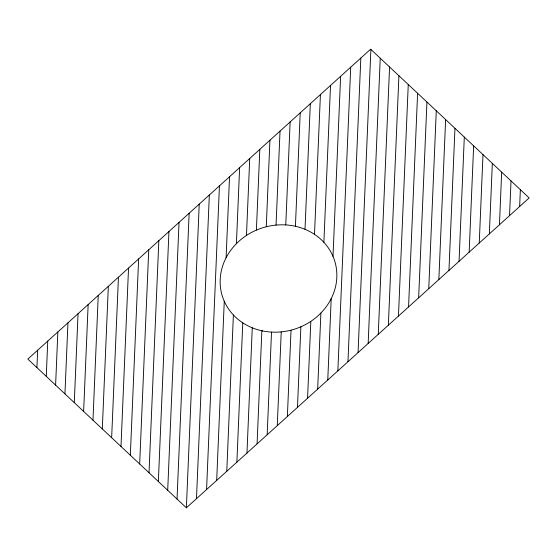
<?xml version="1.0" encoding="UTF-8"?>
<svg xmlns="http://www.w3.org/2000/svg" width="557" height="557" viewBox="0 0 557 557"><rect width="100%" height="100%" fill="white"/><g stroke="black" fill="none" stroke-linecap="round" stroke-linejoin="round"><path stroke-width="0.84" d="M36.915 367.585L37.653 350.221M46.259 376.351L47.749 341.086M55.603 385.117L57.851 331.958M64.939 393.876L67.947 322.83M74.283 402.641L78.05 313.695M83.627 411.407L88.145 304.568M92.963 420.166L98.248 295.44M102.307 428.932L108.343 286.305M111.651 437.698L118.446 277.177M120.994 446.463L128.542 268.049M130.331 455.222L138.637 258.914M139.675 463.988L148.74 249.787M149.018 472.754L158.836 240.659M158.355 481.513L168.938 231.524M167.699 490.278L179.034 222.396M177.042 499.044L189.136 213.268M186.379 507.81L529.15 197.923L370.621 49.19L27.85 359.077L186.379 507.81L199.232 204.134M196.482 498.675L209.335 195.006M206.577 489.547L219.43 185.878M216.68 480.419L224.262 301.26M226.1 257.752L229.533 176.743M226.776 471.285L233.39 314.977M236.412 243.667L239.628 167.615M236.878 462.157L242.775 322.837M246.473 235.444L249.731 158.487M246.974 453.029L252.272 327.815M256.408 230.097L259.827 149.353M257.076 443.894L261.86 330.781M266.267 226.762L269.929 140.225M267.172 434.766L271.517 332.097M276.049 225.084L280.025 131.097M277.275 425.639L281.236 331.888M285.769 224.924L290.127 121.969M287.37 416.504L291.026 330.169M295.419 226.281L300.223 112.834M297.473 407.376L300.877 326.778M305.006 229.303L310.319 103.706M307.568 398.248L310.82 321.361M314.503 234.351L320.421 94.579M317.671 389.113L320.888 313.027M323.882 242.316L330.517 85.444M327.767 379.985L331.206 298.643M333.002 256.338L340.619 76.316M337.862 370.858L350.715 67.188M347.965 361.723L360.818 58.053M358.06 352.595L370.892 49.455M368.163 343.467L380.236 58.213M378.259 334.332L389.573 66.979M388.361 325.204L398.916 75.745M398.457 316.077L408.26 84.504M408.56 306.942L417.604 93.27M418.655 297.814L426.941 102.035M428.758 288.686L436.284 110.801M438.853 279.551L445.628 119.56M448.956 270.423L454.965 128.326M459.052 261.296L464.308 137.092M469.154 252.161L473.652 145.85M479.25 243.033L482.989 154.616M489.352 233.905L492.332 163.382M499.448 224.77L501.676 172.148M509.544 215.643L511.02 180.907M519.646 206.515L520.356 189.672M262.542 330.928A58.875 53.138 -17.7 0 0 335.098 262.319A58.875 53.138 -17.7 0 0 237.86 242.253A58.875 53.138 -17.7 0 0 262.542 330.928"/></g></svg>
